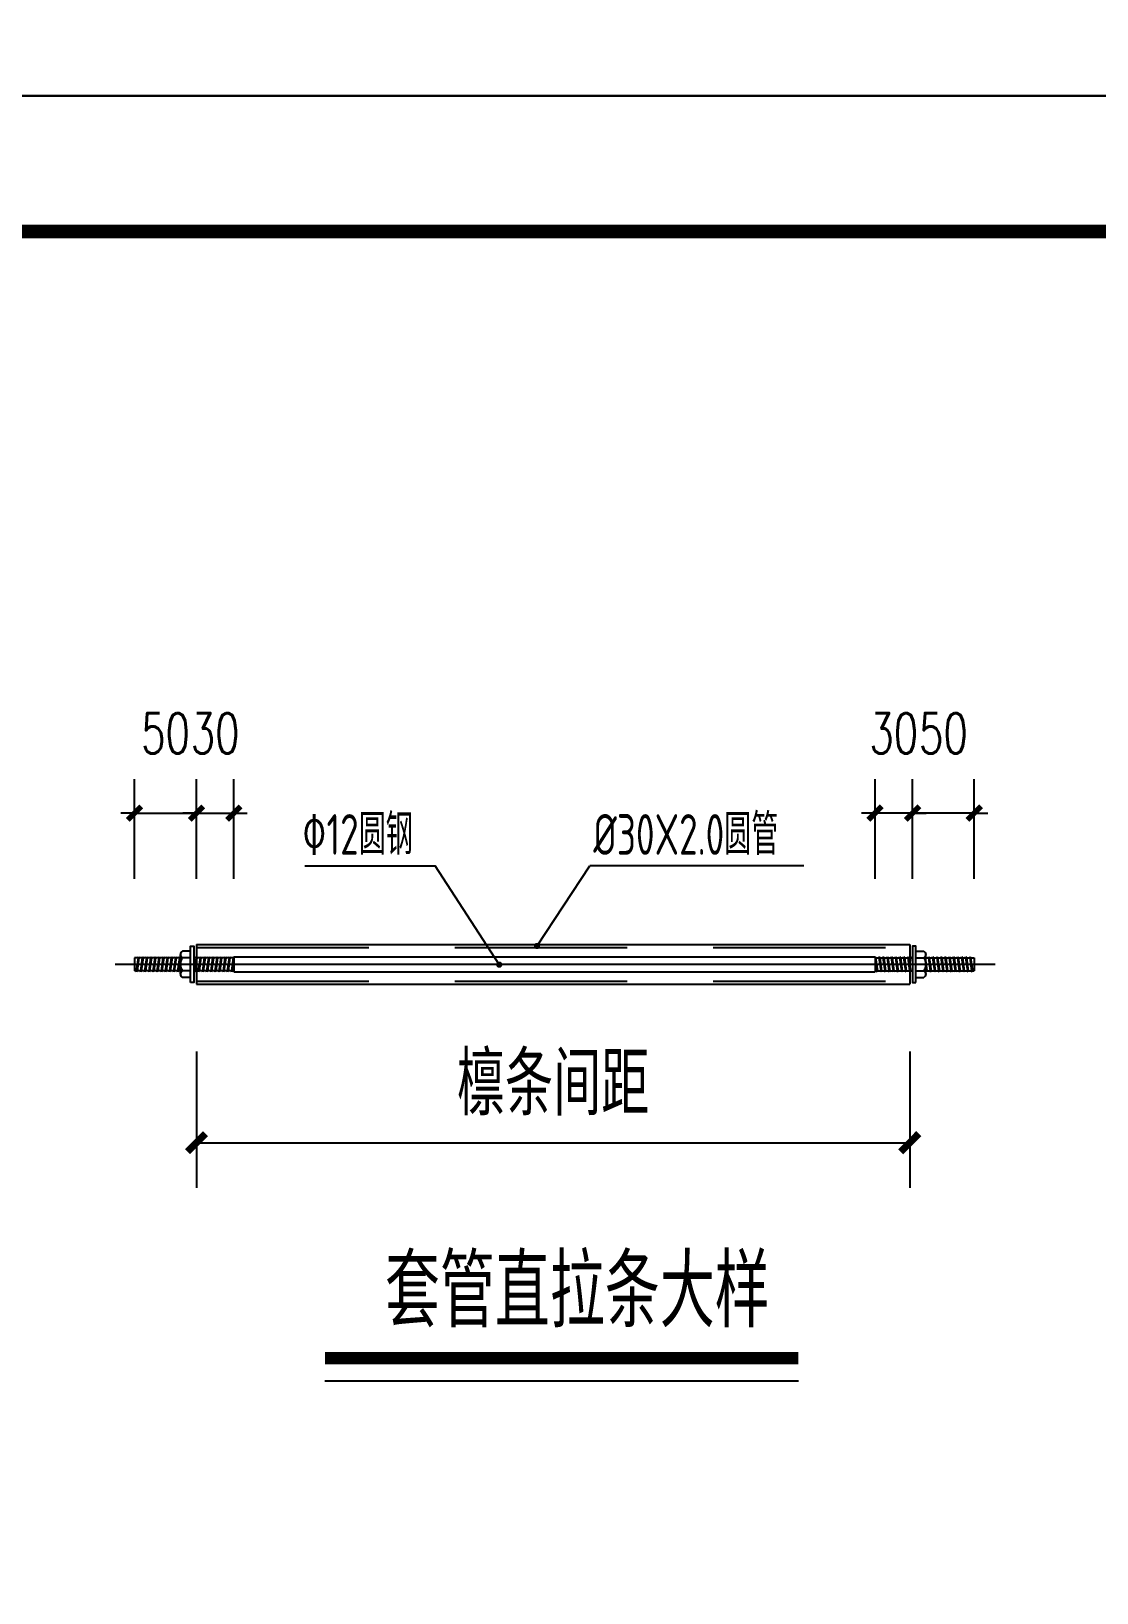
# Model space of a CAD drawing. Extents: x 2025205 to 2402328, y -557483 to 329036.
# Drawn here: x 2153615 to 2165399, y -21895 to -4634 of the extents above; entities that cross this region are included whole.
import ezdxf

# ---------------------------------------------------------------- set-up
doc = ezdxf.new("R2010")
doc.units = 0
doc.header["$LTSCALE"] = 1500
doc.header["$MEASUREMENT"] = 0
doc.linetypes.add('DASHED', pattern=[19.05, 12.7, -6.35])
doc.linetypes.add('DOTE', pattern=[2.42, 2, -0.2, 0.02, -0.2])
for name, color, linetype in [('11', 3, 'Continuous'), ('DOTE', 252, 'DOTE'), ('PUB_DIM', 3, 'Continuous'), ('PUB_TITLE', 4, 'Continuous'), ('TEXT', 7, 'Continuous'), ('刚架', 2, 'Continuous'), ('支撑', 130, 'Continuous'), ('标注', 7, 'Continuous')]:
    doc.layers.add(name, color=color, linetype=linetype)
doc.styles.add('_TCH_DIM_T3', font='SIMPLEX.shx', dxfattribs={"width": 0.705882, "bigfont": 'GBCBIG.shx'})
doc.styles.add('DIM_FONT', font='SIMPLEX.shx', dxfattribs={"width": 0.8})
doc.styles.get("Standard").update_dxf_attribs({"font": 'TSSDENG', "width": 0.7, "bigfont": 'TSSDCHN'})
doc.styles.add('TSSD_DIMENSION', font='tssdeng.shx', dxfattribs={"width": 0.8, "bigfont": 'tssdchn.shx'})
doc.styles.add('TSSD_REIN', font='TSSDENG', dxfattribs={"width": 0.8, "bigfont": 'TSSDCHN'})
doc.dimstyles.new('_TCH_ARCH&&150', dxfattribs={"dimtxt": 446.25, "dimasz": 150, "dimexe": 375, "dimexo": 450, "dimgap": 189.375, "dimtad": 1, "dimdec": 0, "dimzin": 0, "dimdsep": 46, "dimtxsty": '_TCH_DIM_T3', "dimblk": 'ARCHTICK', "dimcen": 0.09, "dimclrt": 7, "dimazin": 2, "dimtfac": 1, "dimtdec": 0, "dimtmove": 2, "dimatfit": 0, "dimfxl": 1, "dimtolj": 1, "dimtzin": 0, "dimarcsym": 0})
doc.dimstyles.new('DIMN200', dxfattribs={"dimscale": 2, "dimtxt": 300, "dimasz": 100, "dimexe": 250, "dimexo": 300, "dimgap": 150, "dimtad": 1, "dimdec": 0, "dimzin": 0, "dimdsep": 46, "dimtxsty": 'DIM_FONT', "dimblk": 'ARCHTICK', "dimcen": 0.09, "dimclrt": 7, "dimazin": 2, "dimtfac": 1, "dimtdec": 0, "dimtix": 1, "dimtmove": 2, "dimatfit": 3, "dimtolj": 1, "dimtzin": 0, "dimarcsym": 0})

# ---------------------------------------------------------------- blocks, each defined once
blk = doc.blocks.new('_ArchTick')
at = {"color": 0, "linetype": 'ByBlock', "const_width": 0.4}
blk.add_lwpolyline([(-0.5, -0.5), (0.5, 0.5)], dxfattribs=at)
blk = doc.blocks.new('*D268')
at = {"layer": 'Defpoints', "color": 0, "transparency": 16777216}
for p in [(2155443, -15313), (2163331, -15313), (2163331, -16920)]:
    blk.add_point(p, dxfattribs=at)
at = {"layer": 'PUB_DIM', "color": 0, "lineweight": -2, "transparency": 16777216}
for p, q in [((2155443, -15913), (2155443, -17420)), ((2163331, -15913), (2163331, -17420)), ((2155443, -16920), (2163331, -16920))]:
    blk.add_line(p, q, dxfattribs=at)
at = {"layer": 'PUB_DIM', "color": 0, "lineweight": -2, "transparency": 16777216, "xscale": 200, "yscale": 200, "zscale": 200, "rotation": 180}
blk.add_blockref('_ArchTick', (2155443, -16920), dxfattribs=at)
at = {"layer": 'PUB_DIM', "color": 0, "lineweight": -2, "transparency": 16777216, "xscale": 200, "yscale": 200, "zscale": 200}
blk.add_blockref('_ArchTick', (2163331, -16920), dxfattribs=at)
at = {"layer": 'PUB_DIM', "color": 7, "transparency": 16777216, "insert": (2159387, -16270), "char_height": 700, "attachment_point": 5, "style": 'TSSD_DIMENSION'}
blk.add_mtext('\\A1;檩条间距', dxfattribs=at)
blk = doc.blocks.new('*D269')
at = {"layer": 'Defpoints', "color": 0, "transparency": 16777216}
for p in [(2155443, -13277), (2154758, -14454), (2155443, -14454)]:
    blk.add_point(p, dxfattribs=at)
at = {"layer": 'PUB_DIM', "color": 0, "lineweight": -2, "transparency": 16777216}
for p, q in [((2154758, -14004), (2154758, -12902)), ((2155443, -14004), (2155443, -12902)), ((2154758, -13277), (2154608, -13277)), ((2154758, -13277), (2155443, -13277)), ((2155443, -13277), (2155593, -13277))]:
    blk.add_line(p, q, dxfattribs=at)
at = {"layer": 'PUB_DIM', "color": 0, "lineweight": -2, "transparency": 16777216, "xscale": 150, "yscale": 150, "zscale": 150}
blk.add_blockref('_ArchTick', (2154758, -13277), dxfattribs=at)
at = {"layer": 'PUB_DIM', "color": 0, "lineweight": -2, "transparency": 16777216, "xscale": 150, "yscale": 150, "zscale": 150, "rotation": 180}
blk.add_blockref('_ArchTick', (2155443, -13277), dxfattribs=at)
at = {"layer": 'PUB_DIM', "color": 7, "transparency": 16777216, "insert": (2155101, -12395), "char_height": 446.2, "attachment_point": 5, "style": '_TCH_DIM_T3'}
blk.add_mtext('\\A1;50', dxfattribs=at)
blk = doc.blocks.new('*D270')
at = {"layer": 'Defpoints', "color": 0, "transparency": 16777216}
for p in [(2155855, -13277), (2155443, -14454), (2155855, -14454)]:
    blk.add_point(p, dxfattribs=at)
at = {"layer": 'PUB_DIM', "color": 0, "lineweight": -2, "transparency": 16777216}
for p, q in [((2155443, -14004), (2155443, -12902)), ((2155855, -14004), (2155855, -12902)), ((2155443, -13277), (2155293, -13277)), ((2155443, -13277), (2155855, -13277)), ((2155855, -13277), (2156005, -13277))]:
    blk.add_line(p, q, dxfattribs=at)
at = {"layer": 'PUB_DIM', "color": 0, "lineweight": -2, "transparency": 16777216, "xscale": 150, "yscale": 150, "zscale": 150}
blk.add_blockref('_ArchTick', (2155443, -13277), dxfattribs=at)
at = {"layer": 'PUB_DIM', "color": 0, "lineweight": -2, "transparency": 16777216, "xscale": 150, "yscale": 150, "zscale": 150, "rotation": 180}
blk.add_blockref('_ArchTick', (2155855, -13277), dxfattribs=at)
at = {"layer": 'PUB_DIM', "color": 7, "transparency": 16777216, "insert": (2155649, -12395), "char_height": 446.2, "attachment_point": 5, "style": '_TCH_DIM_T3'}
blk.add_mtext('\\A1;30', dxfattribs=at)
blk = doc.blocks.new('*D271')
at = {"layer": 'Defpoints', "color": 0, "transparency": 16777216}
for p in [(2163362, -13277), (2163362, -14454), (2164044, -14454)]:
    blk.add_point(p, dxfattribs=at)
at = {"layer": 'PUB_DIM', "color": 0, "lineweight": -2, "transparency": 16777216}
for p, q in [((2163362, -14004), (2163362, -12902)), ((2164044, -14004), (2164044, -12902)), ((2163362, -13277), (2163212, -13277)), ((2164044, -13277), (2163362, -13277)), ((2164044, -13277), (2164194, -13277))]:
    blk.add_line(p, q, dxfattribs=at)
at = {"layer": 'PUB_DIM', "color": 0, "lineweight": -2, "transparency": 16777216, "xscale": 150, "yscale": 150, "zscale": 150}
blk.add_blockref('_ArchTick', (2163362, -13277), dxfattribs=at)
at = {"layer": 'PUB_DIM', "color": 0, "lineweight": -2, "transparency": 16777216, "xscale": 150, "yscale": 150, "zscale": 150, "rotation": 180}
blk.add_blockref('_ArchTick', (2164044, -13277), dxfattribs=at)
at = {"layer": 'PUB_DIM', "color": 7, "transparency": 16777216, "insert": (2163703, -12395), "char_height": 446.2, "attachment_point": 5, "style": '_TCH_DIM_T3'}
blk.add_mtext('\\A1;50', dxfattribs=at)
blk = doc.blocks.new('*D272')
at = {"layer": 'Defpoints', "color": 0, "transparency": 16777216}
for p in [(2162947, -13277), (2162947, -14454), (2163362, -14454)]:
    blk.add_point(p, dxfattribs=at)
at = {"layer": 'PUB_DIM', "color": 0, "lineweight": -2, "transparency": 16777216}
for p, q in [((2162947, -14004), (2162947, -12902)), ((2163362, -14004), (2163362, -12902)), ((2162947, -13277), (2162797, -13277)), ((2163362, -13277), (2162947, -13277)), ((2163362, -13277), (2163512, -13277))]:
    blk.add_line(p, q, dxfattribs=at)
at = {"layer": 'PUB_DIM', "color": 0, "lineweight": -2, "transparency": 16777216, "xscale": 150, "yscale": 150, "zscale": 150}
blk.add_blockref('_ArchTick', (2162947, -13277), dxfattribs=at)
at = {"layer": 'PUB_DIM', "color": 0, "lineweight": -2, "transparency": 16777216, "xscale": 150, "yscale": 150, "zscale": 150, "rotation": 180}
blk.add_blockref('_ArchTick', (2163362, -13277), dxfattribs=at)
at = {"layer": 'PUB_DIM', "color": 7, "transparency": 16777216, "insert": (2163154, -12395), "char_height": 446.2, "attachment_point": 5, "style": '_TCH_DIM_T3'}
blk.add_mtext('\\A1;30', dxfattribs=at)

msp = doc.modelspace()

# ---------------------------------------------------------------- linework, layer by layer
at = {"layer": '11', "color": 7}
msp.add_line((2156863.5, -19553.8, 137.1), (2162098.8, -19553.8, 137.1), dxfattribs=at)
at = {"layer": '11', "color": 7, "const_width": 137.1, "elevation": 137.1}
msp.add_lwpolyline([(2156863.5, -19301.8), (2162098.8, -19301.8)], dxfattribs=at)
at = {"layer": 'DOTE', "linetype": 'DOTE', "ltscale": 20}
msp.add_line((2154542, -14948), (2164274, -14948), dxfattribs=at)
at = {"layer": 'PUB_DIM', "color": 3}
for p, q in [((2156639.5, -13861), (2158084, -13861)), ((2158791.6, -14952), (2158084, -13861)), ((2159208.7, -14745.7), (2159793.6, -13861)), ((2162160.2, -13861), (2159793.6, -13861))]:
    msp.add_line(p, q, dxfattribs=at)
at = {"layer": 'PUB_DIM', "const_width": 34.3}
for points in [[(2159225.8, -14745.7, -1), (2159191.5, -14745.7, -1)], [(2158774.5, -14952, 1), (2158808.8, -14952, 1)]]:
    msp.add_lwpolyline(points, format="xyb", close=True, dxfattribs=at)
at = {"layer": 'PUB_TITLE', "linetype": 'ByBlock'}
for points in [[(2066227.3, -5346.5), (2177677.3, -5346.5), (2177677.3, 57653.5), (2066227.3, 57653.5)], [(2066227.3, -68346.5), (2177677.3, -68346.5), (2177677.3, -5346.5), (2066227.3, -5346.5)]]:
    msp.add_lwpolyline(points, close=True, dxfattribs=at)
at = {"layer": 'PUB_TITLE', "linetype": 'ByBlock', "const_width": 150}
msp.add_lwpolyline([(2069977.3, -66846.5), (2176177.3, -66846.5), (2176177.3, -6846.5), (2069977.3, -6846.5)], close=True, dxfattribs=at)
at = {"layer": '刚架', "color": 5, "linetype": 'DASHED', "ltscale": 0.1}
for p, q in [((2155443.5, -14762.9), (2163330.6, -14762.9)), ((2155443.5, -15133.2), (2163330.6, -15133.2))]:
    msp.add_line(p, q, dxfattribs=at)
at = {"layer": '支撑', "linetype": 'Continuous'}
for p, q in [((2155443.5, -14728.6), (2155443.5, -15167.4)), ((2155443.5, -14728.6), (2163330.6, -14728.6)), ((2163330.6, -14728.6), (2163330.6, -15167.4)), ((2154757.8, -14874.9), (2154757.8, -15021.2)), ((2155265.7, -14874.9), (2154757.8, -14874.9)), ((2155443.5, -14874.9), (2155411.9, -14874.9)), ((2163330.6, -14874.9), (2163362.1, -14874.9)), ((2163508.4, -14874.9), (2164043.7, -14874.9)), ((2164043.7, -14874.9), (2164043.7, -15021.2)), ((2155265.7, -15021.2), (2154757.8, -15021.2)), ((2155443.5, -15021.2), (2155411.9, -15021.2)), ((2155443.5, -15167.4), (2163330.6, -15167.4)), ((2163330.6, -15021.2), (2163362.1, -15021.2)), ((2163508.4, -15021.2), (2164043.7, -15021.2))]:
    msp.add_line(p, q, dxfattribs=at)
for points in [[(2155287.6, -14803.4, 0.607359), (2155287.6, -14875.7, 0.607359)], [(2163486.4, -14803.4, -0.607359), (2163486.4, -14875.7, -0.607359)], [(2155287.6, -14875.7, 0.3036534), (2155287.6, -15020.3, 0.3036534)], [(2163486.4, -14875.7, -0.3036534), (2163486.4, -15020.3, -0.3036534)], [(2155287.6, -15020.3, 0.607359), (2155287.6, -15092.6, 0.607359)], [(2163486.4, -15020.3, -0.607359), (2163486.4, -15092.6, -0.607359)]]:
    msp.add_lwpolyline(points, format="xyb", dxfattribs=at)
for points in [[(2155265.7, -15056.5), (2155265.7, -14839.6)], [(2155375.4, -14803.4), (2155287.6, -14803.4)], [(2155375.4, -15147.5), (2155375.4, -14748.5), (2155411.9, -14748.5), (2155411.9, -15147.5), (2155375.4, -15147.5)], [(2163398.7, -15147.5), (2163398.7, -14748.5), (2163362.1, -14748.5), (2163362.1, -15147.5), (2163398.7, -15147.5)], [(2163398.7, -14803.4), (2163486.5, -14803.4)], [(2163508.4, -15056.5), (2163508.4, -14839.6)], [(2155375.4, -14875.7), (2155287.6, -14875.7)], [(2163398.7, -14875.7), (2163486.5, -14875.7)], [(2155375.4, -15020.3), (2155287.6, -15020.3)], [(2155375.4, -15092.6), (2155287.6, -15092.6)], [(2163398.7, -15020.3), (2163486.5, -15020.3)], [(2163398.7, -15092.6), (2163486.5, -15092.6)]]:
    msp.add_lwpolyline(points, dxfattribs=at)
at = {"layer": '标注', "linetype": 'Continuous'}
for p, q in [((2154797.6, -14874.9), (2154777.3, -15021.2)), ((2154803.5, -14865.7), (2154780.6, -15030.3)), ((2154806.8, -14874.9), (2154786.5, -15021.2)), ((2154797.6, -14874.9), (2154803.5, -14865.7)), ((2154806.8, -14874.9), (2154803.5, -14865.7)), ((2154843.3, -14874.9), (2154823, -15021.2)), ((2154849.2, -14865.7), (2154826.3, -15030.3)), ((2154852.5, -14874.9), (2154832.2, -15021.2)), ((2154843.3, -14874.9), (2154849.2, -14865.7)), ((2154852.5, -14874.9), (2154849.2, -14865.7)), ((2154889, -14874.9), (2154868.7, -15021.2)), ((2154894.9, -14865.7), (2154872.1, -15030.3)), ((2154898.3, -14874.9), (2154877.9, -15021.2)), ((2154889, -14874.9), (2154894.9, -14865.7)), ((2154898.3, -14874.9), (2154894.9, -14865.7)), ((2154934.7, -14874.9), (2154914.4, -15021.2)), ((2154940.6, -14865.7), (2154917.8, -15030.3)), ((2154944, -14874.9), (2154923.7, -15021.2)), ((2154934.7, -14874.9), (2154940.6, -14865.7)), ((2154944, -14874.9), (2154940.6, -14865.7)), ((2154980.5, -14874.9), (2154960.1, -15021.2)), ((2154986.3, -14865.7), (2154963.5, -15030.3)), ((2154989.7, -14874.9), (2154969.4, -15021.2)), ((2154980.5, -14874.9), (2154986.3, -14865.7)), ((2154989.7, -14874.9), (2154986.3, -14865.7)), ((2155026.2, -14874.9), (2155005.9, -15021.2)), ((2155032.1, -14865.7), (2155009.2, -15030.3)), ((2155035.4, -14874.9), (2155015.1, -15021.2)), ((2155026.2, -14874.9), (2155032.1, -14865.7)), ((2155035.4, -14874.9), (2155032.1, -14865.7)), ((2155071.9, -14874.9), (2155051.6, -15021.2)), ((2155077.8, -14865.7), (2155054.9, -15030.3)), ((2155081.1, -14874.9), (2155060.8, -15021.2)), ((2155071.9, -14874.9), (2155077.8, -14865.7)), ((2155081.1, -14874.9), (2155077.8, -14865.7)), ((2155117.6, -14874.9), (2155097.3, -15021.2)), ((2155123.5, -14865.7), (2155100.6, -15030.3)), ((2155126.8, -14874.9), (2155106.5, -15021.2)), ((2155117.6, -14874.9), (2155123.5, -14865.7)), ((2155126.8, -14874.9), (2155123.5, -14865.7)), ((2155163.3, -14874.9), (2155143, -15021.2)), ((2155169.2, -14865.7), (2155146.3, -15030.3)), ((2155172.5, -14874.9), (2155152.2, -15021.2)), ((2155163.3, -14874.9), (2155169.2, -14865.7)), ((2155172.5, -14874.9), (2155169.2, -14865.7)), ((2155209, -14874.9), (2155188.7, -15021.2)), ((2155214.9, -14865.7), (2155192.1, -15030.3)), ((2155218.3, -14874.9), (2155197.9, -15021.2)), ((2155209, -14874.9), (2155214.9, -14865.7)), ((2155218.3, -14874.9), (2155214.9, -14865.7)), ((2155254.7, -14874.9), (2155234.4, -15021.2)), ((2155260.6, -14865.7), (2155237.8, -15030.3)), ((2155264, -14874.9), (2155243.7, -15021.2)), ((2155254.7, -14874.9), (2155260.6, -14865.7)), ((2155264, -14874.9), (2155260.6, -14865.7)), ((2155437.6, -14874.9), (2155417.3, -15021.2)), ((2155443.5, -14865.7), (2155420.6, -15030.3)), ((2155446.8, -14874.9), (2155426.5, -15021.2)), ((2155437.6, -14874.9), (2155443.5, -14865.7)), ((2155446.8, -14874.9), (2155443.5, -14865.7)), ((2155854.9, -14874.9), (2155443.5, -14874.9)), ((2155483.3, -14874.9), (2155463, -15021.2)), ((2155489.2, -14865.7), (2155466.3, -15030.3)), ((2155492.5, -14874.9), (2155472.2, -15021.2)), ((2155483.3, -14874.9), (2155489.2, -14865.7)), ((2155492.5, -14874.9), (2155489.2, -14865.7)), ((2155529, -14874.9), (2155508.7, -15021.2)), ((2155534.9, -14865.7), (2155512.1, -15030.3)), ((2155538.3, -14874.9), (2155517.9, -15021.2)), ((2155529, -14874.9), (2155534.9, -14865.7)), ((2155538.3, -14874.9), (2155534.9, -14865.7)), ((2155574.7, -14874.9), (2155554.4, -15021.2)), ((2155580.6, -14865.7), (2155557.8, -15030.3)), ((2155584, -14874.9), (2155563.7, -15021.2)), ((2155574.7, -14874.9), (2155580.6, -14865.7)), ((2155584, -14874.9), (2155580.6, -14865.7)), ((2155620.5, -14874.9), (2155600.1, -15021.2)), ((2155626.3, -14865.7), (2155603.5, -15030.3)), ((2155629.7, -14874.9), (2155609.4, -15021.2)), ((2155620.5, -14874.9), (2155626.3, -14865.7)), ((2155629.7, -14874.9), (2155626.3, -14865.7)), ((2155666.2, -14874.9), (2155645.9, -15021.2)), ((2155672.1, -14865.7), (2155649.2, -15030.3)), ((2155675.4, -14874.9), (2155655.1, -15021.2)), ((2155666.2, -14874.9), (2155672.1, -14865.7)), ((2155675.4, -14874.9), (2155672.1, -14865.7)), ((2155711.9, -14874.9), (2155691.6, -15021.2)), ((2155717.8, -14865.7), (2155694.9, -15030.3)), ((2155721.1, -14874.9), (2155700.8, -15021.2)), ((2155711.9, -14874.9), (2155717.8, -14865.7)), ((2155721.1, -14874.9), (2155717.8, -14865.7)), ((2155757.6, -14874.9), (2155737.3, -15021.2)), ((2155763.5, -14865.7), (2155740.6, -15030.3)), ((2155766.8, -14874.9), (2155746.5, -15021.2)), ((2155757.6, -14874.9), (2155763.5, -14865.7)), ((2155766.8, -14874.9), (2155763.5, -14865.7)), ((2155803.3, -14874.9), (2155783, -15021.2)), ((2155809.2, -14865.7), (2155786.3, -15030.3)), ((2155812.5, -14874.9), (2155792.2, -15021.2)), ((2155803.3, -14874.9), (2155809.2, -14865.7)), ((2155812.5, -14874.9), (2155809.2, -14865.7)), ((2155849, -14874.9), (2155828.7, -15021.2)), ((2155854.9, -14865.7), (2155832.1, -15030.3)), ((2155854.9, -14899), (2155837.9, -15021.2)), ((2155849, -14874.9), (2155854.9, -14865.7)), ((2155854.9, -14865.7), (2155854.9, -15030.3)), ((2155854.9, -14865.7), (2162946.6, -14865.7)), ((2162946.6, -14865.7), (2162946.6, -15030.3)), ((2162946.6, -14865.7), (2162969.4, -15030.3)), ((2162952.5, -14874.9), (2162946.6, -14865.7)), ((2162946.6, -14874.9), (2163330.6, -14874.9)), ((2162946.6, -14899), (2162963.6, -15021.2)), ((2162952.5, -14874.9), (2162972.8, -15021.2)), ((2162989, -14874.9), (2162992.3, -14865.7)), ((2162989, -14874.9), (2163009.3, -15021.2)), ((2162992.3, -14865.7), (2163015.2, -15030.3)), ((2162998.2, -14874.9), (2162992.3, -14865.7)), ((2162998.2, -14874.9), (2163018.5, -15021.2)), ((2163034.7, -14874.9), (2163038, -14865.7)), ((2163034.7, -14874.9), (2163055, -15021.2)), ((2163038, -14865.7), (2163060.9, -15030.3)), ((2163043.9, -14874.9), (2163038, -14865.7)), ((2163043.9, -14874.9), (2163064.2, -15021.2)), ((2163080.4, -14874.9), (2163083.7, -14865.7)), ((2163080.4, -14874.9), (2163100.7, -15021.2)), ((2163083.7, -14865.7), (2163106.6, -15030.3)), ((2163089.6, -14874.9), (2163083.7, -14865.7)), ((2163089.6, -14874.9), (2163109.9, -15021.2)), ((2163126.1, -14874.9), (2163129.4, -14865.7)), ((2163126.1, -14874.9), (2163146.4, -15021.2)), ((2163135.3, -14874.9), (2163129.4, -14865.7)), ((2163129.4, -14865.7), (2163152.3, -15030.3)), ((2163135.3, -14874.9), (2163155.6, -15021.2)), ((2163171.8, -14874.9), (2163175.2, -14865.7)), ((2163171.8, -14874.9), (2163192.1, -15021.2)), ((2163181, -14874.9), (2163175.2, -14865.7)), ((2163175.2, -14865.7), (2163198, -15030.3)), ((2163181, -14874.9), (2163201.4, -15021.2)), ((2163217.5, -14874.9), (2163220.9, -14865.7)), ((2163217.5, -14874.9), (2163237.8, -15021.2)), ((2163226.8, -14874.9), (2163220.9, -14865.7)), ((2163220.9, -14865.7), (2163243.7, -15030.3)), ((2163226.8, -14874.9), (2163247.1, -15021.2)), ((2163263.2, -14874.9), (2163266.6, -14865.7)), ((2163263.2, -14874.9), (2163283.6, -15021.2)), ((2163272.5, -14874.9), (2163266.6, -14865.7)), ((2163266.6, -14865.7), (2163289.4, -15030.3)), ((2163272.5, -14874.9), (2163292.8, -15021.2)), ((2163309, -14874.9), (2163312.3, -14865.7)), ((2163309, -14874.9), (2163329.3, -15021.2)), ((2163312.3, -14865.7), (2163335.2, -15030.3)), ((2163318.2, -14874.9), (2163312.3, -14865.7)), ((2163318.2, -14874.9), (2163338.5, -15021.2)), ((2163354.7, -14874.9), (2163358, -14865.7)), ((2163354.7, -14874.9), (2163362.1, -14928.6)), ((2163362.1, -14872.1), (2163358, -14865.7)), ((2163358, -14865.7), (2163362.1, -14895.3)), ((2163508.4, -14927.9), (2163521.4, -15021.2)), ((2163508.4, -14961.2), (2163518, -15030.3)), ((2163508.4, -14994.4), (2163512.1, -15021.2)), ((2163537.5, -14874.9), (2163540.9, -14865.7)), ((2163537.5, -14874.9), (2163557.8, -15021.2)), ((2163540.9, -14865.7), (2163563.7, -15030.3)), ((2163546.8, -14874.9), (2163540.9, -14865.7)), ((2163546.8, -14874.9), (2163567.1, -15021.2)), ((2163583.2, -14874.9), (2163586.6, -14865.7)), ((2163583.2, -14874.9), (2163603.6, -15021.2)), ((2163586.6, -14865.7), (2163609.4, -15030.3)), ((2163592.5, -14874.9), (2163586.6, -14865.7)), ((2163592.5, -14874.9), (2163612.8, -15021.2)), ((2163629, -14874.9), (2163632.3, -14865.7)), ((2163629, -14874.9), (2163649.3, -15021.2)), ((2163632.3, -14865.7), (2163655.2, -15030.3)), ((2163638.2, -14874.9), (2163632.3, -14865.7)), ((2163638.2, -14874.9), (2163658.5, -15021.2)), ((2163674.7, -14874.9), (2163678, -14865.7)), ((2163674.7, -14874.9), (2163695, -15021.2)), ((2163678, -14865.7), (2163700.9, -15030.3)), ((2163683.9, -14874.9), (2163678, -14865.7)), ((2163683.9, -14874.9), (2163704.2, -15021.2)), ((2163720.4, -14874.9), (2163723.7, -14865.7)), ((2163720.4, -14874.9), (2163740.7, -15021.2)), ((2163723.7, -14865.7), (2163746.6, -15030.3)), ((2163729.6, -14874.9), (2163723.7, -14865.7)), ((2163729.6, -14874.9), (2163749.9, -15021.2)), ((2163766.1, -14874.9), (2163769.4, -14865.7)), ((2163766.1, -14874.9), (2163786.4, -15021.2)), ((2163769.4, -14865.7), (2163792.3, -15030.3)), ((2163775.3, -14874.9), (2163769.4, -14865.7)), ((2163775.3, -14874.9), (2163795.6, -15021.2)), ((2163811.8, -14874.9), (2163815.2, -14865.7)), ((2163811.8, -14874.9), (2163832.1, -15021.2)), ((2163815.2, -14865.7), (2163838, -15030.3)), ((2163821, -14874.9), (2163815.2, -14865.7)), ((2163821, -14874.9), (2163841.4, -15021.2)), ((2163857.5, -14874.9), (2163860.9, -14865.7)), ((2163857.5, -14874.9), (2163877.8, -15021.2)), ((2163860.9, -14865.7), (2163883.7, -15030.3)), ((2163866.8, -14874.9), (2163860.9, -14865.7)), ((2163866.8, -14874.9), (2163887.1, -15021.2)), ((2163903.2, -14874.9), (2163906.6, -14865.7)), ((2163903.2, -14874.9), (2163923.6, -15021.2)), ((2163906.6, -14865.7), (2163929.4, -15030.3)), ((2163912.5, -14874.9), (2163906.6, -14865.7)), ((2163912.5, -14874.9), (2163932.8, -15021.2)), ((2163949, -14874.9), (2163952.3, -14865.7)), ((2163949, -14874.9), (2163969.3, -15021.2)), ((2163952.3, -14865.7), (2163975.2, -15030.3)), ((2163958.2, -14874.9), (2163952.3, -14865.7)), ((2163958.2, -14874.9), (2163978.5, -15021.2)), ((2163994.7, -14874.9), (2163998, -14865.7)), ((2163994.7, -14874.9), (2164015, -15021.2)), ((2163998, -14865.7), (2164020.9, -15030.3)), ((2164003.9, -14874.9), (2163998, -14865.7)), ((2164003.9, -14874.9), (2164024.2, -15021.2)), ((2154780.6, -15030.3), (2154777.3, -15021.2)), ((2154786.5, -15021.2), (2154780.6, -15030.3)), ((2154826.3, -15030.3), (2154823, -15021.2)), ((2154832.2, -15021.2), (2154826.3, -15030.3)), ((2154872.1, -15030.3), (2154868.7, -15021.2)), ((2154877.9, -15021.2), (2154872.1, -15030.3)), ((2154917.8, -15030.3), (2154914.4, -15021.2)), ((2154923.7, -15021.2), (2154917.8, -15030.3)), ((2154963.5, -15030.3), (2154960.1, -15021.2)), ((2154969.4, -15021.2), (2154963.5, -15030.3)), ((2155009.2, -15030.3), (2155005.9, -15021.2)), ((2155015.1, -15021.2), (2155009.2, -15030.3)), ((2155054.9, -15030.3), (2155051.6, -15021.2)), ((2155060.8, -15021.2), (2155054.9, -15030.3)), ((2155100.6, -15030.3), (2155097.3, -15021.2)), ((2155106.5, -15021.2), (2155100.6, -15030.3)), ((2155146.3, -15030.3), (2155143, -15021.2)), ((2155152.2, -15021.2), (2155146.3, -15030.3)), ((2155192.1, -15030.3), (2155188.7, -15021.2)), ((2155197.9, -15021.2), (2155192.1, -15030.3)), ((2155237.8, -15030.3), (2155234.4, -15021.2)), ((2155243.7, -15021.2), (2155237.8, -15030.3)), ((2155420.6, -15030.3), (2155417.3, -15021.2)), ((2155426.5, -15021.2), (2155420.6, -15030.3)), ((2155854.9, -15021.2), (2155443.5, -15021.2)), ((2155466.3, -15030.3), (2155463, -15021.2)), ((2155472.2, -15021.2), (2155466.3, -15030.3)), ((2155512.1, -15030.3), (2155508.7, -15021.2)), ((2155517.9, -15021.2), (2155512.1, -15030.3)), ((2155557.8, -15030.3), (2155554.4, -15021.2)), ((2155563.7, -15021.2), (2155557.8, -15030.3)), ((2155603.5, -15030.3), (2155600.1, -15021.2)), ((2155609.4, -15021.2), (2155603.5, -15030.3)), ((2155649.2, -15030.3), (2155645.9, -15021.2)), ((2155655.1, -15021.2), (2155649.2, -15030.3)), ((2155694.9, -15030.3), (2155691.6, -15021.2)), ((2155700.8, -15021.2), (2155694.9, -15030.3)), ((2155740.6, -15030.3), (2155737.3, -15021.2)), ((2155746.5, -15021.2), (2155740.6, -15030.3)), ((2155786.3, -15030.3), (2155783, -15021.2)), ((2155792.2, -15021.2), (2155786.3, -15030.3)), ((2155832.1, -15030.3), (2155828.7, -15021.2)), ((2155837.9, -15021.2), (2155832.1, -15030.3)), ((2155854.9, -15030.3), (2162946.6, -15030.3)), ((2162946.6, -15021.2), (2163330.6, -15021.2)), ((2162963.6, -15021.2), (2162969.4, -15030.3)), ((2162969.4, -15030.3), (2162972.8, -15021.2)), ((2163009.3, -15021.2), (2163015.2, -15030.3)), ((2163015.2, -15030.3), (2163018.5, -15021.2)), ((2163055, -15021.2), (2163060.9, -15030.3)), ((2163060.9, -15030.3), (2163064.2, -15021.2)), ((2163100.7, -15021.2), (2163106.6, -15030.3)), ((2163106.6, -15030.3), (2163109.9, -15021.2)), ((2163146.4, -15021.2), (2163152.3, -15030.3)), ((2163152.3, -15030.3), (2163155.6, -15021.2)), ((2163192.1, -15021.2), (2163198, -15030.3)), ((2163198, -15030.3), (2163201.4, -15021.2)), ((2163237.8, -15021.2), (2163243.7, -15030.3)), ((2163243.7, -15030.3), (2163247.1, -15021.2)), ((2163283.6, -15021.2), (2163289.4, -15030.3)), ((2163289.4, -15030.3), (2163292.8, -15021.2)), ((2163329.3, -15021.2), (2163335.2, -15030.3)), ((2163335.2, -15030.3), (2163338.5, -15021.2)), ((2163512.1, -15021.2), (2163518, -15030.3)), ((2163518, -15030.3), (2163521.4, -15021.2)), ((2163557.8, -15021.2), (2163563.7, -15030.3)), ((2163563.7, -15030.3), (2163567.1, -15021.2)), ((2163603.6, -15021.2), (2163609.4, -15030.3)), ((2163609.4, -15030.3), (2163612.8, -15021.2)), ((2163649.3, -15021.2), (2163655.2, -15030.3)), ((2163655.2, -15030.3), (2163658.5, -15021.2)), ((2163695, -15021.2), (2163700.9, -15030.3)), ((2163700.9, -15030.3), (2163704.2, -15021.2)), ((2163740.7, -15021.2), (2163746.6, -15030.3)), ((2163746.6, -15030.3), (2163749.9, -15021.2)), ((2163786.4, -15021.2), (2163792.3, -15030.3)), ((2163792.3, -15030.3), (2163795.6, -15021.2)), ((2163832.1, -15021.2), (2163838, -15030.3)), ((2163838, -15030.3), (2163841.4, -15021.2)), ((2163877.8, -15021.2), (2163883.7, -15030.3)), ((2163883.7, -15030.3), (2163887.1, -15021.2)), ((2163923.6, -15021.2), (2163929.4, -15030.3)), ((2163929.4, -15030.3), (2163932.8, -15021.2)), ((2163969.3, -15021.2), (2163975.2, -15030.3)), ((2163975.2, -15030.3), (2163978.5, -15021.2)), ((2164015, -15021.2), (2164020.9, -15030.3)), ((2164020.9, -15030.3), (2164024.2, -15021.2))]:
    msp.add_line(p, q, dxfattribs=at)

# ---------------------------------------------------------------- texts
at = {"layer": '11', "color": 7, "width": 0.8}
msp.add_text('套管直拉条大样', height=800, dxfattribs=at).set_placement((2157526.4, -18961.6, 137.1))
at = {"layer": 'TEXT', "ltscale": 99, "style": 'TSSD_REIN', "width": 0.7}
for s, p in [('%%13012圆钢', (2156611.1, -13737.9)), ('%%C30X2.0圆管', (2159831.3, -13737.9))]:
    msp.add_text(s, height=450, dxfattribs=at).set_placement(p)

# ---------------------------------------------------------------- dimensions: what is measured, and where the dimension line sits
at = {"layer": 'PUB_DIM', "color": 3}
for base, p1, p2, text, picture, middle in [((2155443.5, -13276.9), (2154757.8, -14454.3), (2155443.5, -14454.3), '50', '*D269', (2155100.6, -12394.8)), ((2155854.9, -13276.9), (2155443.5, -14454.3), (2155854.9, -14454.3), '30', '*D270', (2155649.2, -12394.8))]:
    dim = msp.add_linear_dim(base=base, p1=p1, p2=p2, text=text, dimstyle='_TCH_ARCH&&150', dxfattribs=at)
    dim.commit()
    dim.dimension.update_dxf_attribs({"geometry": picture, "text_midpoint": middle})
for base, p1, p2, text, picture, middle in [((2162946.6, -13276.9), (2163362.1, -14454.3), (2162946.6, -14454.3), '30', '*D272', (2163154.4, -12394.8)), ((2163362.1, -13276.9), (2164043.7, -14454.3), (2163362.1, -14454.3), '50', '*D271', (2163702.9, -12394.8))]:
    dim = msp.add_linear_dim(base=base, p1=p1, p2=p2, angle=180, text=text, dimstyle='_TCH_ARCH&&150', dxfattribs=at)
    dim.commit()
    dim.dimension.update_dxf_attribs({"geometry": picture, "text_midpoint": middle})
at = {"layer": 'PUB_DIM'}
dim = msp.add_linear_dim(base=(2163330.6, -16920.4), p1=(2155443.5, -15312.9), p2=(2163330.6, -15312.9), text='檩条间距', dimstyle='DIMN200', override={"dimtxt": 350, "dimtxsty": 'TSSD_DIMENSION'}, dxfattribs=at)
dim.commit()
dim.dimension.update_dxf_attribs({"geometry": '*D268', "text_midpoint": (2159387, -16270.4)})

doc.saveas('drawing.dxf')
